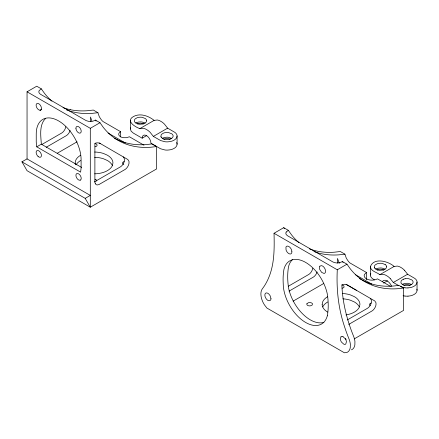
<?xml version="1.0" encoding="UTF-8"?>
<svg xmlns="http://www.w3.org/2000/svg" width="439" height="439" viewBox="0 0 439 439"><rect width="100%" height="100%" fill="white"/><g stroke="black" fill="none" stroke-linecap="round" stroke-linejoin="round"><path stroke-width="0.66" d="M177.076 135.975C177.043 138.455 174.689 140.074 172.587 140.881A9.993 5.767 0 0 1 169.909 141.61L167.972 141.835A9.993 5.767 0 0 1 165.015 141.748L160.575 140.535L153.348 136.403L150.209 132.402A14.482 8.363 60 0 0 147.537 130.153L145.682 129.082A14.482 8.363 60 0 0 142.999 128.243L139.854 128.616C135.421 127.14 125.395 121.115 133.363 116.582C140.189 112.828 148.47 115.874 154.133 120.374L157.272 120.001A14.482 8.363 60 0 1 159.955 120.84L161.793 121.899A14.482 8.363 60 0 1 164.499 124.171L167.621 128.161L174.662 132.249A10.108 5.833 0 0 1 176.248 133.719L176.599 134.263A10.229 5.905 0 0 1 177.076 135.975L177.076 144.212C177.043 146.697 174.689 148.316 172.587 149.117A9.993 5.767 0 0 1 169.909 149.847L167.972 150.072A9.993 5.767 0 0 1 165.015 149.99L160.575 148.777L150.934 143.251A6.212 3.583 60 0 0 147.12 136.03A6.212 3.583 60 0 0 142.307 136.957L142.165 138.186L133.33 133.088L131.135 131.19L130.372 128.951L130.372 120.709M404.456 270.237L407.595 274.238L414.635 278.326A10.108 5.833 0 0 1 416.221 279.797L416.573 280.34A10.229 5.905 0 0 1 417.05 282.047C417.012 284.532 414.663 286.151 412.561 286.952A9.993 5.767 0 0 1 409.883 287.682L407.941 287.907M417.05 282.047L417.05 290.289C417.012 292.775 414.663 294.393 412.561 295.195A9.993 5.767 0 0 1 409.883 295.924L407.941 296.149M130.372 128.951L130.575 127.809M374.44 279.819C372.563 278.853 370.379 277.377 370.346 275.028L370.346 266.786C373.616 257.084 388.586 261.26 394.107 266.446L397.246 266.078A14.482 8.363 60 0 1 399.929 266.912L401.767 267.977A14.482 8.363 60 0 1 404.473 270.248M370.346 275.028L370.79 273.332M322.149 304.392L322.797 301.566A18.893 10.909 0 0 1 327.681 296.676M340.966 336.861L340.346 339.111A4.302 2.486 60 0 0 341.531 342.151L343.764 344.149A4.302 2.486 60 0 0 345.8 343.984L346.42 341.734A4.302 2.486 60 0 0 345.252 338.738L343.002 336.697M286.223 232.017L288.319 230.321L291.518 234.838A150.105 86.664 -60 0 0 298.888 242.58M45.618 118.387C38.945 124.95 40.843 135.673 41.326 144.173L81.643 167.451M163.687 139.47C165.552 138.093 168.411 138.093 170.277 139.47M377.145 270.237C379.011 268.86 381.87 268.86 383.735 270.237M403.66 285.548C405.526 284.165 408.385 284.165 410.251 285.548M70.684 109.772A149.891 86.538 -60 0 0 87.421 110.727L93.337 110.052L97.924 112.702L99.324 116.752L101.261 119.721A9.718 5.614 60 0 0 103.022 121.537L120.522 131.64L118.898 133.264A6.272 3.622 0 0 0 123.337 137.698L126.58 137.698L129.395 136.759L143.981 145.183M309.38 248.869A149.688 86.423 -60 0 0 317.677 251.234A149.891 86.538 -60 0 0 334.408 252.195L340.324 251.52L344.917 254.17L346.316 258.22L348.253 261.189A9.718 5.614 60 0 0 350.015 262.999L366.444 272.487L364.425 274.501A7.798 4.505 0 0 0 368.036 279.561A7.798 4.505 0 0 0 377.458 278.847L390.364 286.299M123.392 161.909L124.149 161.585M370.384 303.376L371.142 303.047M135.728 123.189L137.061 122.492A5.932 3.424 0 0 1 138.691 122.047L140.469 121.894A6.036 3.485 0 0 1 142.247 122.047L145.205 123.189M162.243 138.499L163.577 137.802A5.937 3.424 0 0 1 165.207 137.358L166.979 137.204A6.036 3.485 0 0 1 168.763 137.358L171.72 138.499M375.702 269.266L377.035 268.569A5.932 3.424 0 0 1 378.665 268.125L380.437 267.971A6.036 3.485 0 0 1 382.221 268.125L385.179 269.266M402.217 284.571L403.551 283.879A5.937 3.424 0 0 1 405.175 283.429L406.953 283.281A6.036 3.485 0 0 1 408.736 283.429L411.694 284.571M137.402 123.979L140.469 123.145L143.531 123.979M27.048 158.967L27.048 91.8L36.739 86.209L41.326 88.859L44.526 93.37A150.105 86.664 -60 0 0 51.895 101.113M41.326 88.859L39.236 90.555A6.409 3.699 0 0 0 38.862 91.8A6.409 3.699 0 0 0 39.236 93.046L40.306 94.155L86.22 120.665L88.843 121.4A6.431 3.715 0 0 0 91.032 121.471L93.139 121.12L95.395 120.072L99.988 122.722L103.187 127.239A150.105 86.664 -60 0 0 114.7 138.186A149.688 86.423 -60 0 0 133.939 146.286A149.891 86.538 -60 0 0 150.67 147.241L156.586 146.571L156.586 168.944L90.297 207.213L27.048 170.694L21.95 161.837L27.048 158.896L90.297 195.41L85.199 198.357L21.95 161.837M36.739 146.824L80.611 172.154L81.105 168.055L81.105 159.807A31.723 18.317 60 0 0 58.678 120.955A31.723 18.317 60 0 0 36.245 133.906L36.239 142.148L36.739 146.824L41.326 144.173M42.303 144.228L61.608 133.083A5.981 3.452 -60 0 0 64.593 129.928A5.943 3.43 -60 0 0 65.757 126.756M46.188 147.284L66.196 135.733A5.981 3.452 -60 0 0 69.186 132.578A5.943 3.43 -60 0 0 70.103 130.46M27.048 91.8L90.297 128.314L99.988 122.722M57.235 153.271L77.077 141.813M139.854 128.616L154.133 120.374M142.165 138.186L146.73 135.547M153.348 136.403L167.621 128.161M94.38 181.9L120.264 166.952A5.981 3.452 -60 0 0 123.255 163.796A5.943 3.43 -60 0 0 124.418 160.625L124.418 158.715L123.26 156.882M274.04 233.268L337.289 269.782C336.329 288.632 338.266 307.668 344.192 325.634A111.605 64.434 60 0 0 348.945 338.787A14.174 8.182 60 0 1 350.338 344.214L350.284 347.463A14.218 8.209 60 0 1 348.725 351.118A14.13 8.16 60 0 1 346.832 352.462L344.417 352.791L266.901 308.041L264.487 304.924A14.13 8.16 60 0 1 262.588 301.39A14.218 8.209 60 0 1 261.035 295.935L260.903 294.223A14.18 8.187 60 0 1 262.374 288.807L264.086 286.404A112.993 65.235 60 0 0 268.448 278.288C274.616 264.163 274.375 248.353 274.04 233.268L283.726 227.671L288.319 230.321M288.193 286.327L308.595 274.551A5.981 3.452 -60 0 0 311.586 271.39A5.943 3.43 -60 0 0 312.749 268.224M289.06 291.128L313.183 277.201A5.981 3.452 -60 0 0 316.173 274.04A5.943 3.43 -60 0 0 317.095 271.928M354.196 338.919L403.573 310.411L403.573 288.033L397.663 288.708A149.891 86.538 -60 0 1 380.926 287.754A149.688 86.423 -60 0 1 357.544 276.449A150.105 86.664 -60 0 1 350.179 268.701L346.975 264.19L342.387 261.54L340.132 262.582L338.019 262.939A6.431 3.715 0 0 1 335.83 262.868L333.212 262.127L287.298 235.622L286.223 234.514A6.409 3.699 0 0 1 286.223 232.033M337.289 269.782L346.975 264.19M293.131 301.138L323.483 283.616M370.346 266.786C370.823 271.412 376.991 272.207 379.828 274.688L394.107 266.446M383.527 283.084L387.522 280.779M390.183 278.48L393.322 282.48L407.595 274.238M347.249 319.965L367.256 308.419A5.981 3.452 -60 0 0 370.247 305.259A5.943 3.43 -60 0 0 371.405 302.092L371.41 300.183L370.253 298.35M348.698 324.432L371.844 311.064A5.981 3.452 -60 0 0 374.835 307.909A5.943 3.43 -60 0 0 375.998 304.737L375.998 302.833L374.84 300.995L347.309 284.999L345.263 284.335A14.893 8.599 -60 0 0 342.387 284.631L341.877 284.801C342.316 297.779 344.884 310.614 348.78 322.983A111.605 64.434 60 0 0 353.532 336.137A14.174 8.182 60 0 1 354.931 341.569L354.871 344.813A14.218 8.209 60 0 1 353.318 348.467A14.13 8.16 60 0 1 351.419 349.812M403.551 279.166L401.861 280.142A5.959 3.441 0 0 0 401.092 281.081L400.944 282.798A6.239 3.6 0 0 0 401.548 283.775L404.61 285.377A6.212 3.589 0 0 0 406.355 285.63L409.302 285.377L412.051 284.077A6.206 3.583 0 0 0 412.825 283.133A6.124 3.534 0 0 0 413.083 282.107L413.055 281.761A6.223 3.594 0 0 0 411.694 279.862L408.736 278.721A6.036 3.485 0 0 0 406.953 278.567L405.175 278.721M379.828 274.688L382.973 274.32A14.482 8.363 60 0 1 385.656 275.154L387.494 276.219A14.482 8.363 60 0 1 390.2 278.491M97.924 112.702L92.009 113.377A149.891 86.538 -60 0 1 75.272 112.422A149.688 86.423 -60 0 1 66.366 109.821M344.917 254.17L339.001 254.839A149.891 86.538 -60 0 1 322.264 253.89A149.688 86.423 -60 0 1 313.973 251.52M40.026 110.211L39.378 110.118A3.748 2.168 60 0 1 36.124 105.157L36.239 104.433A3.748 2.168 60 0 1 40.459 105.387A3.748 2.168 60 0 1 40.026 110.211A2.87 1.657 60 0 0 41.315 109.141M404.988 287.825L400.549 286.612M404.988 296.067L403.09 295.732M95.06 143.509L96.81 144.288L97.101 145.55A2.886 1.663 0 0 1 95.06 146.73M342.052 284.977L343.803 285.756L344.088 287.018A2.886 1.663 0 0 1 342.052 288.193M95.065 179.238L95.691 179.474M100.317 143.531L98.27 142.873A14.893 8.599 -60 0 0 95.395 143.169L94.89 143.333L94.89 182.19L95.307 183.672M403.573 288.033L398.985 285.388L393.07 286.058A149.891 86.538 -60 0 1 376.338 285.109A149.688 86.423 -60 0 1 362.093 280.055M393.322 282.48L398.634 285.548M156.586 146.571L151.993 143.921L146.083 144.596A149.891 86.538 -60 0 1 129.346 143.641A149.688 86.423 -60 0 1 114.53 138.28M355.634 274.819L371.773 284.137M108.049 133.012L125.373 143.01M346.157 284.351L356.484 290.349M99.17 142.884L127.853 159.533L129.006 161.365L129.006 163.275A5.943 3.43 -60 0 1 127.842 166.441A5.981 3.452 -60 0 1 124.857 169.602L98.967 184.55L97.469 184.923A6.409 3.699 -60 0 1 95.323 183.678M385.179 264.552L382.221 263.411A6.036 3.485 0 0 0 380.437 263.263L378.665 263.411A5.932 3.424 0 0 0 377.035 263.861L375.345 264.832A5.959 3.441 0 0 0 374.577 265.771L374.429 267.488M375.032 268.47L378.094 270.067A6.212 3.589 0 0 0 379.839 270.32L382.786 270.067L385.535 268.767A6.206 3.583 0 0 0 386.309 267.828A6.124 3.534 0 0 0 386.567 266.802L386.539 266.451M161.574 137.703L164.636 139.3A6.212 3.589 0 0 0 166.381 139.553L169.328 139.3L172.077 138A6.206 3.583 0 0 0 172.851 137.061A6.124 3.534 0 0 0 173.109 136.035L173.081 135.684A6.223 3.594 0 0 0 171.72 133.785L168.763 132.644A6.036 3.485 0 0 0 166.979 132.496L165.207 132.644A5.937 3.424 0 0 0 163.577 133.088L161.887 134.065A5.959 3.441 0 0 0 161.118 135.003L160.97 136.721M342.387 261.54L343.1 262.544M283.726 227.671L284.439 228.675M95.395 120.072L96.108 121.076M85.199 198.357L90.297 207.213L90.297 128.314M339.32 263.285L337.492 258.456L337.492 263.038M91.899 121.038L90.5 116.988L90.5 121.57M291.842 251.196L291.606 250.181A4.335 2.502 60 0 0 290.596 248.172A4.319 2.491 60 0 0 288.308 246.284L287.55 246.098A4.335 2.502 60 0 0 285.948 247.146L286.047 249.912A4.335 2.502 60 0 0 287.046 251.904A4.319 2.491 60 0 0 289.339 253.824L290.102 253.994A4.335 2.502 60 0 0 291.694 252.93A4.319 2.491 60 0 0 291.831 251.196M146.571 120.379L146.593 120.725A6.124 3.534 0 0 1 146.335 121.751A6.206 3.583 0 0 1 145.561 122.69L142.812 123.996L139.865 124.248A6.212 3.589 0 0 1 138.12 123.996L135.064 122.393A6.239 3.6 0 0 1 134.455 121.416L134.603 119.699A5.959 3.441 0 0 1 135.371 118.76L137.061 117.784A5.932 3.424 0 0 1 138.691 117.339L140.469 117.186A6.036 3.485 0 0 1 142.247 117.339L145.205 118.481A6.206 3.583 0 0 1 146.577 120.341M366.444 272.487L366.444 279.742M120.522 131.64L120.522 136.913M345.932 314.928A18.893 10.909 0 0 0 359.289 307.212L359.936 304.392A18.915 10.92 0 0 0 354.399 296.676L350.487 294.948A18.893 10.909 0 0 0 342.277 293.504M327.681 312.102A18.893 10.909 0 0 1 322.149 304.392M340.982 336.905A4.302 2.486 60 0 1 343.013 336.74M322.797 306.866A18.882 10.904 0 0 1 327.686 301.977M342.892 298.838A18.882 10.904 0 0 1 350.487 300.249L354.405 301.977A18.915 10.92 0 0 1 359.294 306.866M346.097 339.479A4.302 2.486 60 0 1 345.537 338.502M370.236 305.637A2.886 1.663 0 0 1 370.017 303.618M361.522 279.742A149.688 86.423 -60 0 1 359.278 278.43M323.911 322.358A31.723 18.317 60 0 1 288.588 288.11A70.229 40.547 60 0 1 288.582 266.457A31.723 18.317 60 0 1 292.456 259.63M95.697 179.474A2.892 1.668 0 0 1 96.624 181.055M123.809 164.46A2.886 1.663 0 0 1 123.024 162.15M112.302 165.399A18.915 10.92 0 0 0 107.412 160.509L103.5 158.781A18.882 10.904 0 0 0 94.665 157.327M70.69 109.766A149.688 86.423 -60 0 1 63.007 107.632M76.084 164.855A18.882 10.904 0 0 1 80.694 160.509M80.694 155.214A18.882 10.904 0 0 0 75.804 160.103L75.162 162.924A18.893 10.909 0 0 0 75.393 164.636M94.665 152.026A18.882 10.904 0 0 1 103.494 153.48L107.412 155.214A18.915 10.92 0 0 1 112.949 162.924L112.302 165.75A18.893 10.909 0 0 1 94.665 173.828M416.83 289.142A10.229 5.905 0 0 1 417.05 290.289M385.179 264.514A6.206 3.583 0 0 1 386.545 266.418M407.99 287.902A9.993 5.767 0 0 1 405.032 287.819M407.99 296.144A9.993 5.767 0 0 1 405.032 296.056M403.463 279.215A5.959 3.441 0 0 1 405.098 278.77M374.983 268.438A6.212 3.589 0 0 1 374.379 267.461M382.55 281.333A7.65 4.417 60 0 1 391.665 286.233M176.604 142.505A10.229 5.905 0 0 1 177.076 144.212M161.525 137.67A6.212 3.589 0 0 1 160.921 136.694M270.978 298.619C271.253 300.934 268.361 301.395 267.126 299.81A4.324 2.497 60 0 1 264.964 294.234A4.324 2.497 60 0 1 268.712 293.905L270.084 295.606L270.978 298.619M306.916 303.761L306.872 304.622A2.897 1.674 0 0 0 310.34 305.857L312.129 305.11L312.486 303.854A2.897 1.674 0 0 0 311.202 302.806L310.505 302.641A2.897 1.674 0 0 0 308.299 302.756L306.916 303.761M319.85 266.193L319.548 266.868A4.33 2.502 60 0 0 319.85 269.727L321.71 272.443L324.031 273.431A4.33 2.502 60 0 0 325.458 270.281C325.047 268.015 322.303 264.179 319.85 266.193M80.447 180.111L79.256 180.215A3.748 2.168 60 0 1 75.931 175.073A3.748 2.168 60 0 1 79.689 174.738A3.748 2.168 60 0 1 80.447 180.111M38.089 156.449L36.903 154.972A3.748 2.168 60 0 1 37.655 150.467A3.748 2.168 60 0 1 41.42 155.148A3.748 2.168 60 0 1 38.089 156.449M327.335 315.784A70.41 40.651 60 0 0 327.335 294.13A31.723 18.317 60 0 0 305.665 262.423A31.723 18.317 60 0 0 284 269.112A70.229 40.547 60 0 0 283.226 283.616A31.723 18.317 60 0 0 302.74 320.563A31.723 18.317 60 0 0 327.335 315.784M75.92 128.232A3.748 2.168 60 0 0 79.898 133.176A3.748 2.168 60 0 0 79.898 127.875A3.748 2.168 60 0 0 75.92 128.232"/></g></svg>
